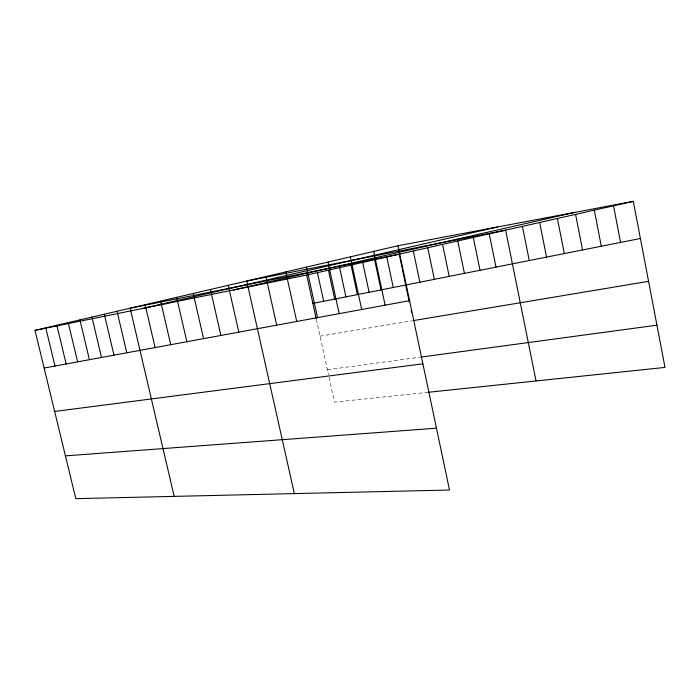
<?xml version="1.0" encoding="UTF-8"?>
<svg xmlns="http://www.w3.org/2000/svg" width="700" height="700" viewBox="0 0 700 700"><rect width="100%" height="100%" fill="white"/><g stroke="black" fill="none" stroke-linecap="round" stroke-linejoin="round"><path stroke-width="0.53" stroke-dasharray="3.5 2.62" d="M320.058 336.175L412.195 320.793M327.408 369.731L419.877 357.227M428.348 392.271L334.504 402.132L328.703 375.637M316.374 319.322L328.484 374.649"/><path stroke-width="1.05" d="M397.985 245.752L449.505 490.017L75.801 498.654L35 330.374L397.985 245.752L633.308 201.346L665 367.412L428.348 392.271M142.782 308.438L497.438 226.984M233.468 289.975L574.726 212.398M35 330.374L306.679 275.065L633.308 201.346M312.891 303.415L640.395 238.49M44.126 368.034L409.57 300.668M413.236 320.618L648.576 281.339M420.928 357.088L656.941 325.176M54.661 411.451L422.887 363.816M65.433 455.866L436.467 428.19M45.78 327.863L54.994 366.03M56.849 325.281L66.159 363.974M79.914 319.909L89.399 359.686M68.224 322.63L77.621 361.856M104.3 314.221L113.977 355.154M91.936 317.1L101.517 357.455M117.031 311.255L126.805 352.791M145.119 304.701L155.102 347.576M174.195 496.379L130.13 308.201L399.219 254.179L409.273 301.849M160.624 301.088L170.721 344.697M176.654 297.351L186.865 341.723M193.252 293.484L203.577 338.642M228.252 285.32L238.814 332.141M210.438 289.476L220.885 335.449M294.35 493.605L246.724 281.015L505.619 230.16L536.051 380.957M265.895 276.544L276.701 325.159M285.793 271.906L296.73 321.475M306.477 267.085L317.537 317.634M306.679 275.065L316.155 318.325M327.985 262.071L339.176 313.644M328.414 270.156L334.696 299.092M317.441 272.632L323.689 301.28M351.041 265.055L357.402 294.595M339.614 267.627L345.931 296.87M362.714 262.421L369.101 292.276M350.368 256.848L361.69 309.496M386.794 256.988L393.26 287.49M373.686 251.414L385.131 305.174M374.623 259.726L381.054 289.905M411.154 310.748L411.574 312.725M427.761 247.739L434.35 279.344M413.324 250.994L419.869 282.214M442.566 244.396L449.199 276.395M457.739 240.975L464.415 273.385M489.248 233.861L496.011 267.12M473.296 237.457L480.008 270.287M522.419 226.371L529.261 260.523M539.665 222.477L546.551 257.101M557.384 218.479L564.314 253.575M575.584 214.375L582.549 249.961M613.524 205.809L620.576 242.428M594.291 210.149L601.3 246.243"/></g></svg>
